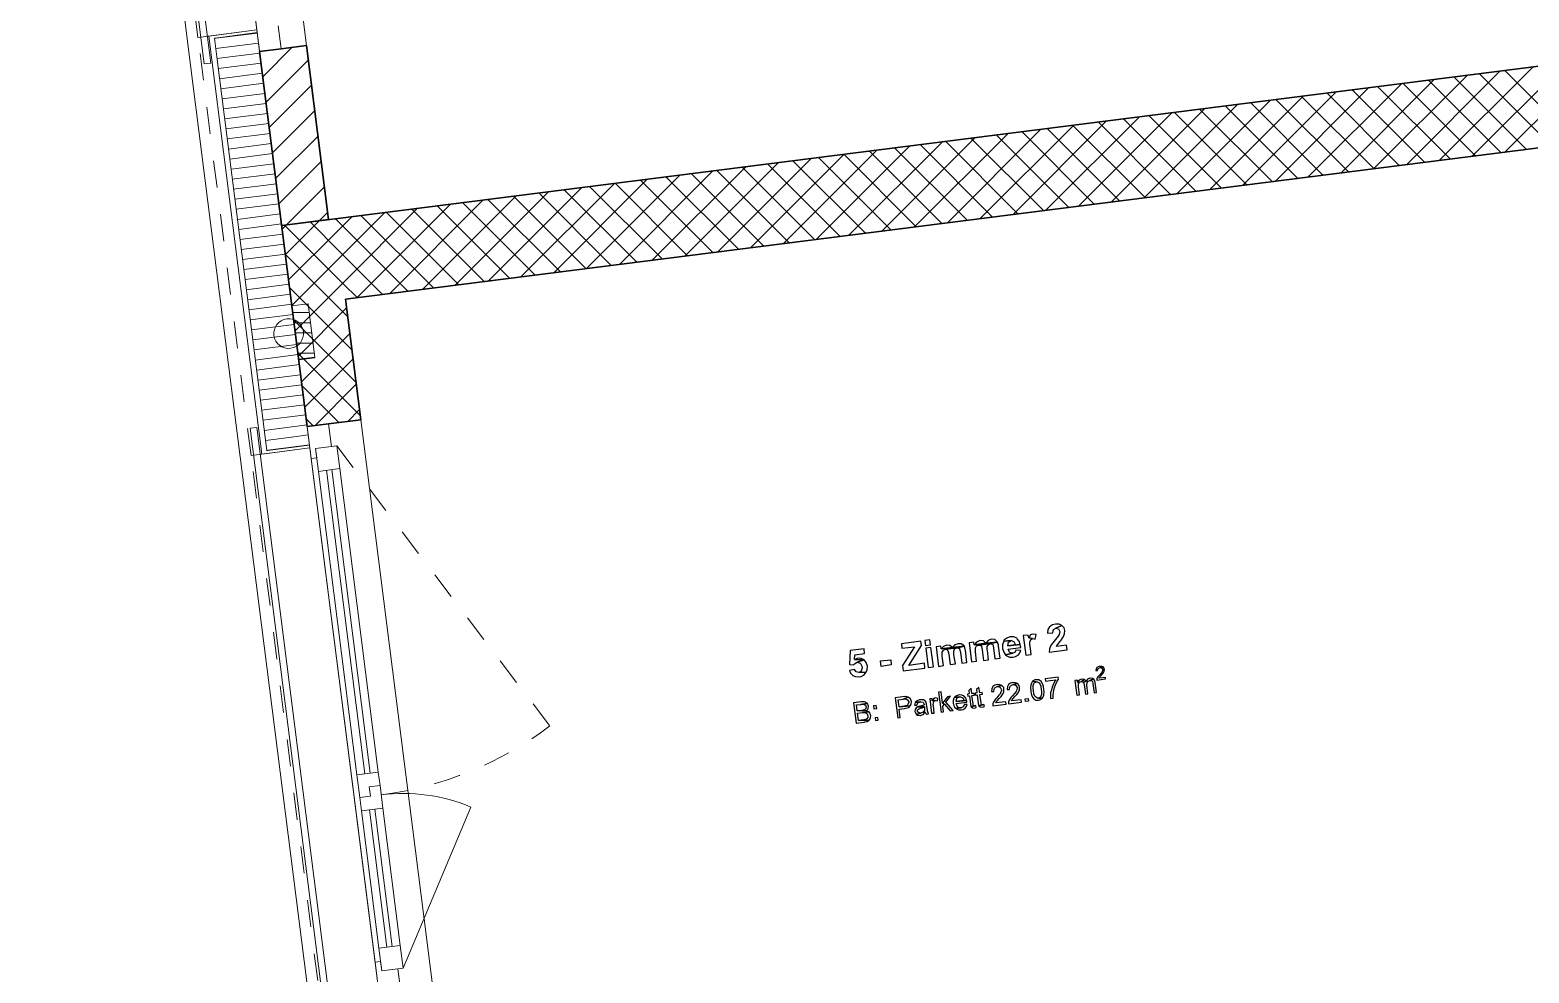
# Model space of a CAD drawing. Header units: metres. Extents: x 2713679.5 to 2713747.3, y 1226017.1 to 1226104.2.
# Drawn here: x 2713720.99 to 2713726.54, y 1226038.91 to 1226042.4 of the extents above; entities that cross this region are included whole.
import ezdxf

# ---------------------------------------------------------------- set-up
doc = ezdxf.new("R2010")
doc.units = ezdxf.units.M
doc.header["$MEASUREMENT"] = 0
doc.linetypes.add('Strich 2_1mm', pattern=[0.15, 0.1, -0.05])
doc.layers.add('plangrafiken', color=251, linetype='Continuous')
doc.layers.add('waende_stuetzen', color=250, linetype='Continuous')
doc.layers.add('texte', color=7, linetype='Continuous', true_color=0x000000)

msp = doc.modelspace()

# ---------------------------------------------------------------- linework, layer by layer
at = {"layer": 'plangrafiken', "color": 7, "linetype": 'Continuous', "lineweight": 13}
for p, q in [((2713721.3649, 1226044.4159), (2713721.6368, 1226042.2731)), ((2713721.6616, 1226042.2763), (2713721.3897, 1226044.4191)), ((2713721.6368, 1226042.2731), (2713721.6616, 1226042.2763)), ((2713721.9654, 1226041.3521), (2713722.0259, 1226041.3521)), ((2713721.9701, 1226041.3146), (2713722.0306, 1226041.3146)), ((2713721.9749, 1226041.2771), (2713722.0354, 1226041.2771)), ((2713721.9796, 1226041.2396), (2713722.0401, 1226041.2396)), ((2713721.9844, 1226041.2021), (2713722.0449, 1226041.2021)), ((2713721.8328, 1226040.9271), (2713721.808, 1226040.924)), ((2713721.808, 1226040.924), (2713722.08, 1226038.7811)), ((2713722.1048, 1226038.7843), (2713721.8328, 1226040.9271))]:
    msp.add_line(p, q, dxfattribs=at)
at = {"layer": 'plangrafiken', "color": 7, "linetype": 'Continuous', "lineweight": 18}
for p, q in [((2713722.0217, 1226041.3845), (2713721.9622, 1226041.377)), ((2713721.9622, 1226041.377), (2713721.9874, 1226041.1786)), ((2713722.0469, 1226041.1861), (2713722.0217, 1226041.3845))]:
    msp.add_line(p, q, dxfattribs=at)
at = {"layer": 'plangrafiken', "color": 7, "linetype": 'Continuous', "lineweight": 35}
msp.add_line((2713722.0469, 1226041.1861), (2713721.9874, 1226041.1786), dxfattribs=at)
at = {"layer": 'plangrafiken', "color": 7, "linetype": 'Continuous', "lineweight": 18}
for start, end in [(97.2326, 277.2326), (277.2326, 97.2326)]:
    msp.add_arc((2713721.95, 1226041.2746), 0.055, start, end, dxfattribs=at)
at = {"layer": 'texte'}
for points in [[(2713724.6879, 1226040.1575), (2713724.6704, 1226040.1563), (2713724.6804, 1226040.0837), (2713724.6992, 1226040.0862), (2713724.6967, 1226040.1087), (2713724.6942, 1226040.1225), (2713724.6942, 1226040.1325), (2713724.6979, 1226040.1413), (2713724.7042, 1226040.145), (2713724.6904, 1226040.1475)], [(2713724.7042, 1226040.1613), (2713724.6967, 1226040.1588), (2713724.6904, 1226040.1475), (2713724.7042, 1226040.145), (2713724.7142, 1226040.1425), (2713724.718, 1226040.1601), (2713724.7167, 1226040.1601)], [(2713724.7893, 1226040.1989), (2713724.778, 1226040.1964), (2713724.768, 1226040.1888), (2713724.768, 1226040.1888), (2713724.7618, 1226040.1788), (2713724.7605, 1226040.1651), (2713724.7793, 1226040.1663), (2713724.7793, 1226040.1663), (2713724.7818, 1226040.1788), (2713724.7906, 1226040.1838), (2713724.8131, 1226040.1939), (2713724.8031, 1226040.1989)], [(2713724.8131, 1226040.1939), (2713724.7906, 1226040.1838), (2713724.8006, 1226040.1813), (2713724.8056, 1226040.1713), (2713724.8031, 1226040.1601), (2713724.7993, 1226040.1538), (2713724.7893, 1226040.1413), (2713724.7843, 1226040.135), (2713724.7755, 1226040.1237), (2713724.7705, 1226040.115), (2713724.768, 1226040.1075), (2713724.7668, 1226040.095), (2713724.8331, 1226040.1037), (2713724.8306, 1226040.1212), (2713724.7931, 1226040.1162), (2713724.7968, 1226040.1225), (2713724.7981, 1226040.1237), (2713724.8068, 1226040.135), (2713724.8106, 1226040.1388), (2713724.8169, 1226040.1488), (2713724.8181, 1226040.15), (2713724.8231, 1226040.1626), (2713724.8231, 1226040.1626), (2713724.8244, 1226040.1751), (2713724.8219, 1226040.1851)], [(2713724.0807, 1226040.1075), (2713724.0294, 1226040.1012), (2713724.0269, 1226040.0486), (2713724.0419, 1226040.0474), (2713724.0457, 1226040.0511), (2713724.0557, 1226040.0574), (2713724.0807, 1226040.0662), (2713724.0457, 1226040.0674), (2713724.0469, 1226040.0849), (2713724.082, 1226040.0899)], [(2713724.2911, 1226040.135), (2713724.2197, 1226040.1263), (2713724.221, 1226040.11), (2713724.2673, 1226040.115), (2713724.2235, 1226040.0449), (2713724.226, 1226040.0261), (2713724.3061, 1226040.0361), (2713724.3048, 1226040.0536), (2713724.2472, 1226040.0461), (2713724.2936, 1226040.12)], [(2713724.3249, 1226040.14), (2713724.3061, 1226040.1375), (2713724.3086, 1226040.12), (2713724.3274, 1226040.1225)], [(2713724.3286, 1226040.1125), (2713724.3098, 1226040.11), (2713724.3186, 1226040.0386), (2713724.3374, 1226040.0411)], [(2713724.3649, 1226040.1175), (2713724.3474, 1226040.115), (2713724.3562, 1226040.0424), (2713724.3749, 1226040.0449), (2713724.3699, 1226040.0799), (2713724.3699, 1226040.0824), (2713724.3699, 1226040.095), (2713724.3749, 1226040.1025), (2713724.3824, 1226040.1062), (2713724.425, 1226040.1112), (2713724.4526, 1226040.1175), (2713724.4087, 1226040.1125), (2713724.3662, 1226040.1075)], [(2713724.3862, 1226040.1212), (2713724.3862, 1226040.1212), (2713724.3749, 1226040.1162), (2713724.3662, 1226040.1075), (2713724.4087, 1226040.1125), (2713724.3987, 1226040.12)], [(2713724.425, 1226040.1112), (2713724.3824, 1226040.1062), (2713724.3875, 1226040.105), (2713724.3912, 1226040.1012), (2713724.3912, 1226040.1012), (2713724.395, 1226040.0874), (2713724.4, 1226040.0486), (2713724.4188, 1226040.0511), (2713724.4137, 1226040.0849), (2713724.4137, 1226040.0874), (2713724.4137, 1226040.1), (2713724.4175, 1226040.1087)], [(2713724.4288, 1226040.1263), (2713724.4175, 1226040.1225), (2713724.4175, 1226040.1225), (2713724.4087, 1226040.1125), (2713724.4526, 1226040.1175), (2713724.4425, 1226040.125), (2713724.4413, 1226040.1263)], [(2713724.4526, 1226040.1175), (2713724.425, 1226040.1112), (2713724.4338, 1226040.1087), (2713724.4338, 1226040.1075), (2713724.4375, 1226040.095), (2713724.4425, 1226040.0536), (2713724.4613, 1226040.0561), (2713724.4563, 1226040.1025), (2713724.4551, 1226040.105)], [(2713724.4876, 1226040.1325), (2713724.4701, 1226040.13), (2713724.4788, 1226040.0586), (2713724.4976, 1226040.0612), (2713724.4939, 1226040.0962), (2713724.4939, 1226040.0987), (2713724.4939, 1226040.1112), (2713724.4976, 1226040.1187), (2713724.5051, 1226040.1212), (2713724.5477, 1226040.1275), (2713724.5752, 1226040.1325), (2713724.5314, 1226040.1288), (2713724.4889, 1226040.1225)], [(2713724.5101, 1226040.1375), (2713724.5089, 1226040.1375), (2713724.4976, 1226040.1325), (2713724.4889, 1226040.1225), (2713724.5314, 1226040.1288), (2713724.5227, 1226040.1363)], [(2713724.5477, 1226040.1275), (2713724.5051, 1226040.1212), (2713724.5114, 1226040.1212), (2713724.5152, 1226040.1162), (2713724.5152, 1226040.1162), (2713724.5177, 1226040.1037), (2713724.5227, 1226040.0637), (2713724.5414, 1226040.0662), (2713724.5377, 1226040.1012), (2713724.5364, 1226040.1037), (2713724.5364, 1226040.1162), (2713724.5414, 1226040.1237)], [(2713724.5515, 1226040.1425), (2713724.5402, 1226040.1375), (2713724.5402, 1226040.1375), (2713724.5314, 1226040.1288), (2713724.5752, 1226040.1325), (2713724.5652, 1226040.1413), (2713724.5652, 1226040.1413)], [(2713724.5752, 1226040.1325), (2713724.5477, 1226040.1275), (2713724.5565, 1226040.1237), (2713724.5577, 1226040.1237), (2713724.5602, 1226040.1112), (2713724.5652, 1226040.0699), (2713724.5853, 1226040.0724), (2713724.579, 1226040.1175), (2713724.579, 1226040.1212)], [(2713724.5978, 1226040.135), (2713724.594, 1226040.1225), (2713724.594, 1226040.1087), (2713724.594, 1226040.1087), (2713724.5978, 1226040.095), (2713724.604, 1226040.0849), (2713724.6316, 1226040.0912), (2713724.6203, 1226040.0937), (2713724.6191, 1226040.095), (2713724.614, 1226040.1062), (2713724.6616, 1226040.1125), (2713724.6591, 1226040.1237), (2713724.6128, 1226040.1187), (2713724.6128, 1226040.1187), (2713724.6153, 1226040.1313), (2713724.6253, 1226040.1375)], [(2713724.6216, 1226040.1513), (2713724.6203, 1226040.1513), (2713724.609, 1226040.1463), (2713724.599, 1226040.1388), (2713724.5978, 1226040.135), (2713724.6253, 1226040.1375), (2713724.6353, 1226040.1338), (2713724.6353, 1226040.1338), (2713724.6416, 1226040.1225), (2713724.6128, 1226040.1187), (2713724.6591, 1226040.1237), (2713724.6554, 1226040.135), (2713724.6479, 1226040.1438), (2713724.6466, 1226040.1463), (2713724.6353, 1226040.1513)], [(2713724.6428, 1226040.1025), (2713724.6391, 1226040.0937), (2713724.6316, 1226040.0912), (2713724.604, 1226040.0849), (2713724.609, 1226040.0812), (2713724.6191, 1226040.0762), (2713724.6328, 1226040.0762), (2713724.6416, 1226040.0787), (2713724.6529, 1226040.0849), (2713724.6566, 1226040.0899), (2713724.6616, 1226040.1012)], [(2713724.0582, 1226040.0724), (2713724.0582, 1226040.0724), (2713724.0457, 1226040.0674), (2713724.0807, 1226040.0662), (2713724.0707, 1226040.0712)], [(2713724.0807, 1226040.0662), (2713724.0557, 1226040.0574), (2713724.067, 1226040.0536), (2713724.0682, 1226040.0524), (2713724.0732, 1226040.0411), (2713724.0732, 1226040.0374), (2713724.0707, 1226040.0248), (2713724.062, 1226040.0198), (2713724.0883, 1226040.0211), (2713724.092, 1226040.0299), (2713724.0933, 1226040.0436), (2713724.0933, 1226040.0436), (2713724.0883, 1226040.0561)], [(2713724.1446, 1226040.0424), (2713724.1421, 1226040.0624), (2713724.1796, 1226040.0662), (2713724.1809, 1226040.0474), (2713724.1446, 1226040.0424)], [(2713724.9533, 1226040.0436), (2713724.9483, 1226040.0411), (2713724.9433, 1226040.0386), (2713724.9408, 1226040.0336), (2713724.9395, 1226040.0274), (2713724.9458, 1226040.0274), (2713724.9458, 1226040.0286), (2713724.9471, 1226040.0349), (2713724.9483, 1226040.0349), (2713724.9546, 1226040.0386), (2713724.9658, 1226040.0411), (2713724.9608, 1226040.0424)], [(2713724.0457, 1226040.0311), (2713724.0269, 1226040.0274), (2713724.0307, 1226040.0173), (2713724.0394, 1226040.0086), (2713724.0494, 1226040.0048), (2713724.0632, 1226040.0036), (2713724.0695, 1226040.0048), (2713724.0807, 1226040.0111), (2713724.0883, 1226040.0211), (2713724.062, 1226040.0198), (2713724.052, 1226040.0223)], [(2713724.7042, 1226039.9873), (2713724.7017, 1226039.9823), (2713724.6979, 1226039.9735), (2713724.6979, 1226039.9723), (2713724.6967, 1226039.9623), (2713724.6979, 1226039.9522), (2713724.6979, 1226039.9485), (2713724.7004, 1226039.9372), (2713724.7042, 1226039.9285), (2713724.7092, 1226039.9222), (2713724.7092, 1226039.9222), (2713724.7167, 1226039.9172), (2713724.7267, 1226039.9172), (2713724.7317, 1226039.9184), (2713724.7405, 1226039.9234), (2713724.7267, 1226039.9247), (2713724.723, 1226039.9247), (2713724.7155, 1226039.9297), (2713724.7129, 1226039.9322), (2713724.7092, 1226039.941), (2713724.7079, 1226039.9535), (2713724.7067, 1226039.961), (2713724.7067, 1226039.971), (2713724.7092, 1226039.9785), (2713724.7104, 1226039.981), (2713724.718, 1226039.9848)], [(2713724.718, 1226039.9923), (2713724.7129, 1226039.9923), (2713724.7042, 1226039.9873), (2713724.718, 1226039.9848), (2713724.7217, 1226039.9848), (2713724.7292, 1226039.981), (2713724.7317, 1226039.9773), (2713724.7355, 1226039.9685), (2713724.7367, 1226039.9572), (2713724.738, 1226039.9497), (2713724.738, 1226039.9385), (2713724.7355, 1226039.9322), (2713724.7342, 1226039.9285), (2713724.7267, 1226039.9247), (2713724.7405, 1226039.9234), (2713724.743, 1226039.9272), (2713724.7468, 1226039.936), (2713724.7468, 1226039.9372), (2713724.748, 1226039.9472), (2713724.7468, 1226039.9572), (2713724.7455, 1226039.9673), (2713724.743, 1226039.9748), (2713724.7417, 1226039.9773), (2713724.7367, 1226039.986), (2713724.7367, 1226039.986), (2713724.728, 1226039.9923), (2713724.728, 1226039.9923)], [(2713724.7993, 1226040.0023), (2713724.7518, 1226039.9961), (2713724.753, 1226039.9873), (2713724.7893, 1226039.9923), (2713724.7881, 1226039.9885), (2713724.7831, 1226039.9798), (2713724.7793, 1226039.971), (2713724.7768, 1226039.9648), (2713724.7743, 1226039.9547), (2713724.7718, 1226039.946), (2713724.7718, 1226039.9435), (2713724.7718, 1226039.9322), (2713724.7718, 1226039.9234), (2713724.7806, 1226039.9247), (2713724.7806, 1226039.9259), (2713724.7806, 1226039.936), (2713724.7818, 1226039.946), (2713724.7831, 1226039.9535), (2713724.7856, 1226039.9635), (2713724.7893, 1226039.9735), (2713724.7918, 1226039.9785), (2713724.7956, 1226039.9873), (2713724.8006, 1226039.9948)], [(2713724.8707, 1226039.991), (2713724.8619, 1226039.9898), (2713724.8682, 1226039.936), (2713724.8782, 1226039.9372), (2713724.8744, 1226039.9648), (2713724.8744, 1226039.9673), (2713724.8744, 1226039.9773), (2713724.8782, 1226039.9835), (2713724.8707, 1226039.9835)], [(2713724.8857, 1226039.9948), (2713724.8857, 1226039.9948), (2713724.8769, 1226039.991), (2713724.8707, 1226039.9835), (2713724.8782, 1226039.9835), (2713724.8857, 1226039.986), (2713724.897, 1226039.9936), (2713724.8957, 1226039.9936)], [(2713724.897, 1226039.9936), (2713724.8857, 1226039.986), (2713724.8932, 1226039.9835), (2713724.9032, 1226039.9873)], [(2713724.9183, 1226039.9986), (2713724.917, 1226039.9986), (2713724.9082, 1226039.9948), (2713724.9032, 1226039.9873), (2713724.8932, 1226039.9835), (2713724.8957, 1226039.9748), (2713724.9007, 1226039.9397), (2713724.9095, 1226039.941), (2713724.9057, 1226039.9723), (2713724.9057, 1226039.976), (2713724.9082, 1226039.9848), (2713724.9082, 1226039.986), (2713724.917, 1226039.9898), (2713724.9308, 1226039.9961), (2713724.9283, 1226039.9973)], [(2713724.9308, 1226039.9961), (2713724.917, 1226039.9898), (2713724.9233, 1226039.9898), (2713724.927, 1226039.986), (2713724.9283, 1226039.9785), (2713724.9333, 1226039.9447), (2713724.942, 1226039.946), (2713724.937, 1226039.9823), (2713724.9358, 1226039.9885)], [(2713724.9658, 1226040.0411), (2713724.9546, 1226040.0386), (2713724.9546, 1226040.0386), (2713724.9608, 1226040.0361), (2713724.9608, 1226040.0361), (2713724.9646, 1226040.0311), (2713724.9646, 1226040.0299), (2713724.9621, 1226040.0236), (2713724.9621, 1226040.0223), (2713724.9583, 1226040.0173), (2713724.9533, 1226040.0111), (2713724.9496, 1226040.0073), (2713724.9458, 1226040.0023), (2713724.9458, 1226040.0023), (2713724.9433, 1226039.9961), (2713724.9433, 1226039.991), (2713724.9746, 1226039.9961), (2713724.9746, 1226040.0011), (2713724.9508, 1226039.9986), (2713724.9521, 1226040.0023), (2713724.9533, 1226040.0036), (2713724.9583, 1226040.0086), (2713724.9633, 1226040.0148), (2713724.9671, 1226040.0186), (2713724.9671, 1226040.0198), (2713724.9696, 1226040.0248), (2713724.9708, 1226040.0311), (2713724.9696, 1226040.0361)], [(2713724.3662, 1226039.9485), (2713724.3562, 1226039.9472), (2713724.3662, 1226039.8721), (2713724.3749, 1226039.8734), (2713724.3724, 1226039.8947), (2713724.3787, 1226039.9022), (2713724.3712, 1226039.9059)], [(2713724.4012, 1226039.9322), (2713724.39, 1226039.9297), (2713724.3712, 1226039.9059), (2713724.3787, 1226039.9022), (2713724.4, 1226039.8771), (2713724.4112, 1226039.8784), (2713724.3837, 1226039.9097)], [(2713724.4325, 1226039.9372), (2713724.4325, 1226039.9372), (2713724.4225, 1226039.9335), (2713724.4163, 1226039.9272), (2713724.4338, 1226039.9297), (2713724.4375, 1226039.9297), (2713724.4463, 1226039.9259), (2713724.4463, 1226039.9247), (2713724.4513, 1226039.9159), (2713724.4213, 1226039.9122), (2713724.4601, 1226039.9159), (2713724.4576, 1226039.9247), (2713724.4513, 1226039.9322), (2713724.4513, 1226039.9322), (2713724.4425, 1226039.936)], [(2713724.4776, 1226039.961), (2713724.4688, 1226039.9535), (2713724.4701, 1226039.941), (2713724.4638, 1226039.9397), (2713724.4651, 1226039.9322), (2713724.4713, 1226039.9335), (2713724.4751, 1226039.9022), (2713724.4751, 1226039.9009), (2713724.4776, 1226039.8921), (2713724.4901, 1226039.8959), (2713724.4876, 1226039.8959), (2713724.4851, 1226039.8984), (2713724.4851, 1226039.9034), (2713724.4801, 1226039.9347), (2713724.4901, 1226039.936), (2713724.4889, 1226039.9422), (2713724.4801, 1226039.9422)], [(2713724.5064, 1226039.9635), (2713724.4976, 1226039.9572), (2713724.4989, 1226039.9447), (2713724.4926, 1226039.9435), (2713724.4939, 1226039.936), (2713724.5001, 1226039.9372), (2713724.5039, 1226039.9059), (2713724.5039, 1226039.9047), (2713724.5064, 1226039.8959), (2713724.5189, 1226039.8997), (2713724.5164, 1226039.8997), (2713724.5139, 1226039.9022), (2713724.5139, 1226039.9072), (2713724.5089, 1226039.9385), (2713724.5189, 1226039.9397), (2713724.5177, 1226039.946), (2713724.5089, 1226039.9447)], [(2713724.574, 1226039.9748), (2713724.5652, 1226039.9723), (2713724.5577, 1226039.9673), (2713724.554, 1226039.9597), (2713724.5527, 1226039.9497), (2713724.5615, 1226039.9497), (2713724.5615, 1226039.9522), (2713724.564, 1226039.961), (2713724.5652, 1226039.9623), (2713724.574, 1226039.9673), (2713724.5915, 1226039.971), (2713724.584, 1226039.9735)], [(2713724.5915, 1226039.971), (2713724.574, 1226039.9673), (2713724.5752, 1226039.9673), (2713724.5853, 1226039.9648), (2713724.5853, 1226039.9648), (2713724.5903, 1226039.956), (2713724.5903, 1226039.9535), (2713724.5865, 1226039.9447), (2713724.5865, 1226039.9422), (2713724.5802, 1226039.936), (2713724.5727, 1226039.9259), (2713724.5677, 1226039.9209), (2713724.5627, 1226039.9134), (2713724.5615, 1226039.9122), (2713724.5577, 1226039.9034), (2713724.5577, 1226039.8959), (2713724.6065, 1226039.9022), (2713724.6053, 1226039.9109), (2713724.569, 1226039.9072), (2713724.5715, 1226039.9122), (2713724.574, 1226039.9147), (2713724.5815, 1226039.9234), (2713724.589, 1226039.931), (2713724.594, 1226039.9385), (2713724.594, 1226039.9385), (2713724.599, 1226039.9472), (2713724.599, 1226039.9572), (2713724.5978, 1226039.9635)], [(2713724.6316, 1226039.9823), (2713724.6228, 1226039.9798), (2713724.6153, 1226039.9748), (2713724.6115, 1226039.9673), (2713724.6103, 1226039.9572), (2713724.6191, 1226039.9572), (2713724.6191, 1226039.9597), (2713724.6216, 1226039.9685), (2713724.6228, 1226039.9698), (2713724.6316, 1226039.9748), (2713724.6491, 1226039.9785), (2713724.6416, 1226039.981)], [(2713724.6491, 1226039.9785), (2713724.6316, 1226039.9748), (2713724.6328, 1226039.9748), (2713724.6428, 1226039.9723), (2713724.6428, 1226039.971), (2713724.6479, 1226039.9635), (2713724.6479, 1226039.961), (2713724.6453, 1226039.9522), (2713724.6441, 1226039.9497), (2713724.6391, 1226039.9435), (2713724.6303, 1226039.9335), (2713724.6253, 1226039.9285), (2713724.6203, 1226039.9209), (2713724.6191, 1226039.9197), (2713724.6153, 1226039.9109), (2713724.6153, 1226039.9034), (2713724.6641, 1226039.9097), (2713724.6629, 1226039.9184), (2713724.6266, 1226039.9147), (2713724.6291, 1226039.9197), (2713724.6316, 1226039.9222), (2713724.6391, 1226039.931), (2713724.6466, 1226039.9385), (2713724.6516, 1226039.9447), (2713724.6516, 1226039.946), (2713724.6566, 1226039.9547), (2713724.6566, 1226039.9648), (2713724.6554, 1226039.971)], [(2713724.0707, 1226039.9109), (2713724.0419, 1226039.9072), (2713724.052, 1226039.8321), (2713724.0807, 1226039.8358), (2713724.0832, 1226039.8371), (2713724.092, 1226039.8383), (2713724.0995, 1226039.8433), (2713724.0607, 1226039.8421), (2713724.057, 1226039.8684), (2713724.0745, 1226039.8709), (2713724.0983, 1226039.8734), (2713724.0895, 1226039.8771), (2713724.0895, 1226039.8784), (2713724.0557, 1226039.8771), (2713724.0532, 1226039.8997), (2713724.0682, 1226039.9009), (2713724.092, 1226039.9047), (2713724.0845, 1226039.9097), (2713724.0807, 1226039.9109)], [(2713724.092, 1226039.9047), (2713724.0682, 1226039.9009), (2713724.0707, 1226039.9009), (2713724.0795, 1226039.9022), (2713724.0858, 1226039.8984), (2713724.0883, 1226039.8921), (2713724.087, 1226039.8859), (2713724.082, 1226039.8809), (2713724.072, 1226039.8784), (2713724.0557, 1226039.8771), (2713724.0895, 1226039.8784), (2713724.0958, 1226039.8846), (2713724.097, 1226039.8947), (2713724.097, 1226039.8947), (2713724.0933, 1226039.9047)], [(2713724.1258, 1226039.8972), (2713724.1158, 1226039.8959), (2713724.117, 1226039.8846), (2713724.1283, 1226039.8859)], [(2713724.2235, 1226039.9297), (2713724.1959, 1226039.9259), (2713724.2059, 1226039.8521), (2713724.2147, 1226039.8533), (2713724.2109, 1226039.8834), (2713724.231, 1226039.8859), (2713724.236, 1226039.8871), (2713724.246, 1226039.8896), (2713724.251, 1226039.8959), (2713724.2109, 1226039.8921), (2713724.2072, 1226039.9184), (2713724.226, 1226039.9209), (2713724.2447, 1226039.9285), (2713724.2447, 1226039.9285), (2713724.236, 1226039.931), (2713724.2347, 1226039.931)], [(2713724.2447, 1226039.9285), (2713724.226, 1226039.9209), (2713724.2347, 1226039.9222), (2713724.2422, 1226039.9184), (2713724.246, 1226039.9109), (2713724.246, 1226039.9084), (2713724.2422, 1226039.8997), (2713724.2397, 1226039.8972), (2713724.2297, 1226039.8947), (2713724.2109, 1226039.8921), (2713724.251, 1226039.8959), (2713724.2548, 1226039.9022), (2713724.256, 1226039.9122), (2713724.256, 1226039.9122), (2713724.2523, 1226039.9222)], [(2713724.2698, 1226039.9084), (2713724.2673, 1226039.8984), (2713724.276, 1226039.8984), (2713724.2798, 1226039.9072), (2713724.2798, 1226039.9072), (2713724.2886, 1226039.9109)], [(2713724.2798, 1226039.8921), (2713724.2735, 1226039.8884), (2713724.2698, 1226039.8821), (2713724.2685, 1226039.8746), (2713724.2698, 1226039.8721), (2713724.2748, 1226039.8646), (2713724.2898, 1226039.8684), (2713724.2823, 1226039.8709), (2713724.2785, 1226039.8759), (2713724.2785, 1226039.8809), (2713724.2823, 1226039.8834), (2713724.2898, 1226039.8871), (2713724.2961, 1226039.8884), (2713724.3048, 1226039.8921)], [(2713724.2898, 1226039.9184), (2713724.2861, 1226039.9184), (2713724.2773, 1226039.9147), (2713724.2773, 1226039.9147), (2713724.2698, 1226039.9084), (2713724.2698, 1226039.9084), (2713724.2886, 1226039.9109), (2713724.2911, 1226039.9109), (2713724.2998, 1226039.9097), (2713724.3036, 1226039.9022), (2713724.3036, 1226039.8997), (2713724.2986, 1226039.8972), (2713724.2873, 1226039.8947), (2713724.2798, 1226039.8921), (2713724.3048, 1226039.8921), (2713724.3048, 1226039.8884), (2713724.3048, 1226039.8796), (2713724.2998, 1226039.8721), (2713724.3073, 1226039.8721), (2713724.3111, 1226039.8659), (2713724.3199, 1226039.8671), (2713724.3174, 1226039.8734), (2713724.3161, 1226039.8771), (2713724.3148, 1226039.8884), (2713724.3123, 1226039.9009), (2713724.3111, 1226039.9097), (2713724.3073, 1226039.9147), (2713724.3011, 1226039.9184), (2713724.2998, 1226039.9184)], [(2713724.3324, 1226039.9234), (2713724.3249, 1226039.9222), (2713724.3311, 1226039.8684), (2713724.3399, 1226039.8696), (2713724.3374, 1226039.8972), (2713724.3361, 1226039.8984), (2713724.3374, 1226039.9084), (2713724.3399, 1226039.9134), (2713724.3449, 1226039.9159), (2713724.3336, 1226039.9147)], [(2713724.3436, 1226039.9259), (2713724.3386, 1226039.9234), (2713724.3336, 1226039.9147), (2713724.3449, 1226039.9159), (2713724.3524, 1226039.9147), (2713724.3537, 1226039.9234), (2713724.3537, 1226039.9234)], [(2713724.4163, 1226039.9272), (2713724.4137, 1226039.9247), (2713724.4112, 1226039.9159), (2713724.4112, 1226039.9047), (2713724.4125, 1226039.9022), (2713724.415, 1226039.8921), (2713724.4213, 1226039.8859), (2713724.44, 1226039.8884), (2713724.4363, 1226039.8884), (2713724.4275, 1226039.8909), (2713724.425, 1226039.8947), (2713724.4213, 1226039.9047), (2713724.4613, 1226039.9097), (2713724.4613, 1226039.9122), (2713724.4601, 1226039.9159), (2713724.4213, 1226039.9122), (2713724.4213, 1226039.9147), (2713724.4238, 1226039.9234), (2713724.425, 1226039.9259), (2713724.4338, 1226039.9297)], [(2713724.4526, 1226039.9009), (2713724.4526, 1226039.9009), (2713724.4475, 1226039.8921), (2713724.44, 1226039.8884), (2713724.4213, 1226039.8859), (2713724.4225, 1226039.8846), (2713724.43, 1226039.8809), (2713724.4413, 1226039.8809), (2713724.4475, 1226039.8821), (2713724.4551, 1226039.8871), (2713724.4588, 1226039.8921), (2713724.4626, 1226039.9009)], [(2713724.4951, 1226039.8972), (2713724.4901, 1226039.8959), (2713724.4776, 1226039.8921), (2713724.4826, 1226039.8884), (2713724.4901, 1226039.8871), (2713724.4964, 1226039.8896)], [(2713724.5239, 1226039.9009), (2713724.5189, 1226039.8997), (2713724.5064, 1226039.8959), (2713724.5114, 1226039.8921), (2713724.5189, 1226039.8909), (2713724.5264, 1226039.8934)], [(2713724.6791, 1226039.9122), (2713724.6779, 1226039.9222), (2713724.6879, 1226039.9234), (2713724.6892, 1226039.9134), (2713724.6791, 1226039.9122)], [(2713724.0983, 1226039.8734), (2713724.0745, 1226039.8709), (2713724.0757, 1226039.8709), (2713724.0858, 1226039.8709), (2713724.092, 1226039.8671), (2713724.0945, 1226039.8596), (2713724.0945, 1226039.8533), (2713724.0908, 1226039.8483), (2713724.0858, 1226039.8458), (2713724.0795, 1226039.8446), (2713724.0607, 1226039.8421), (2713724.0995, 1226039.8433), (2713724.1045, 1226039.8508), (2713724.1045, 1226039.8508), (2713724.1058, 1226039.8608), (2713724.1045, 1226039.8634), (2713724.1008, 1226039.8721)], [(2713724.1321, 1226039.8533), (2713724.1221, 1226039.8521), (2713724.1233, 1226039.8421), (2713724.1333, 1226039.8433)], [(2713724.2998, 1226039.8721), (2713724.2898, 1226039.8684), (2713724.2748, 1226039.8646), (2713724.2785, 1226039.8621), (2713724.2886, 1226039.8608), (2713724.2898, 1226039.8608), (2713724.2986, 1226039.8646), (2713724.2998, 1226039.8646), (2713724.3073, 1226039.8721)]]:
    msp.add_lwpolyline(points, close=True, dxfattribs=at)
at = {"layer": 'waende_stuetzen', "color": 7, "linetype": 'Continuous', "lineweight": 18}
for p, q in [((2713722.0189, 1226040.9306), (2713720.9922, 1226049.0207)), ((2713721.6341, 1226042.3736), (2713721.8325, 1226042.3988)), ((2713721.654, 1226042.3761), (2713721.6738, 1226042.3786)), ((2713721.654, 1226042.3761), (2713721.8504, 1226040.8285)), ((2713721.8325, 1226042.3988), (2713721.6738, 1226042.3786)), ((2713721.8338, 1226042.3889), (2713721.6776, 1226042.369)), ((2713721.8325, 1226042.3988), (2713721.8426, 1226042.3194)), ((2713721.8325, 1226042.3988), (2713721.8338, 1226042.3889)), ((2713721.8338, 1226042.3889), (2713721.8426, 1226042.3194)), ((2713721.6143, 1226042.3711), (2713721.6341, 1226042.3736)), ((2713721.6776, 1226042.369), (2713721.6751, 1226042.3687)), ((2713721.6751, 1226042.3687), (2713721.6839, 1226042.2993)), ((2713722.858, 1226034.3186), (2713721.8426, 1226042.3194)), ((2713721.6839, 1226042.2993), (2713721.8601, 1226040.9104)), ((2713722.0289, 1226040.8512), (2713722.0189, 1226040.9306)), ((2713722.0277, 1226040.8611), (2713722.0189, 1226040.9306)), ((2713721.8601, 1226040.9104), (2713721.869, 1226040.841)), ((2713721.8107, 1226040.8235), (2713721.8305, 1226040.826)), ((2713721.8305, 1226040.826), (2713722.0289, 1226040.8512)), ((2713721.8504, 1226040.8285), (2713721.8702, 1226040.831)), ((2713721.8714, 1226040.8413), (2713721.869, 1226040.841)), ((2713721.8702, 1226040.831), (2713722.0289, 1226040.8512)), ((2713721.8714, 1226040.8413), (2713722.0277, 1226040.8611)), ((2713722.0289, 1226040.8512), (2713722.0277, 1226040.8611))]:
    msp.add_line(p, q, dxfattribs=at)
at = {"layer": 'waende_stuetzen', "color": 7, "linetype": 'Continuous', "lineweight": 13}
for p, q in [((2713722.0162, 1226042.3414), (2713721.7493, 1226044.4446)), ((2713721.5746, 1226042.366), (2713721.3279, 1226044.3104)), ((2713721.8275, 1226042.4385), (2713721.8426, 1226042.3194)), ((2713722.0289, 1226040.8512), (2713721.8325, 1226042.3988)), ((2713721.922, 1226042.3295), (2713721.9113, 1226042.4138)), ((2713721.771, 1226040.8185), (2713721.5746, 1226042.366)), ((2713722.034, 1226040.8115), (2713722.0189, 1226040.9306)), ((2713722.0982, 1226040.9406), (2713722.1089, 1226040.8563)), ((2713722.2173, 1226040.9557), (2713722.4842, 1226038.8526)), ((2713722.2757, 1226038.9068), (2713722.0289, 1226040.8512)), ((2713722.0494, 1226040.8487), (2713722.1288, 1226040.8588)), ((2713722.1089, 1226040.8563), (2713722.0494, 1226040.8487)), ((2713722.0494, 1226040.8487), (2713722.0538, 1226040.814)), ((2713722.0601, 1226040.7644), (2713722.0494, 1226040.8487)), ((2713722.1288, 1226040.8588), (2713722.1395, 1226040.7745)), ((2713722.0178, 1226038.8741), (2713721.771, 1226040.8185)), ((2713722.0538, 1226040.814), (2713722.034, 1226040.8115)), ((2713722.2707, 1226038.9465), (2713722.034, 1226040.8115)), ((2713722.1395, 1226040.7745), (2713722.0601, 1226040.7644)), ((2713722.2027, 1226039.6409), (2713722.0601, 1226040.7644)), ((2713722.2325, 1226039.6447), (2713722.0899, 1226040.7682)), ((2713722.1097, 1226040.7707), (2713722.2523, 1226039.6472)), ((2713722.1395, 1226040.7745), (2713722.2821, 1226039.651)), ((2713722.2027, 1226039.6409), (2713722.2821, 1226039.651)), ((2713722.2134, 1226039.5566), (2713722.2027, 1226039.6409)), ((2713722.2487, 1226039.5964), (2713722.2884, 1226039.6014)), ((2713722.2821, 1226039.651), (2713722.2884, 1226039.6014)), ((2713722.2884, 1226039.6014), (2713722.2991, 1226039.5171)), ((2713722.2531, 1226039.5616), (2713722.2134, 1226039.5566)), ((2713722.2197, 1226039.507), (2713722.2134, 1226039.5566)), ((2713722.2531, 1226039.5616), (2713722.2487, 1226039.5964)), ((2713722.2991, 1226039.5171), (2713722.2197, 1226039.507)), ((2713722.2842, 1226038.9986), (2713722.2197, 1226039.507)), ((2713722.314, 1226039.0024), (2713722.2495, 1226039.5108)), ((2713722.2693, 1226039.5133), (2713722.3338, 1226039.0049)), ((2713722.2991, 1226039.5171), (2713722.3636, 1226039.0087)), ((2713722.3743, 1226038.9243), (2713722.6249, 1226039.5214)), ((2713722.2842, 1226038.9986), (2713722.3636, 1226039.0087)), ((2713722.2949, 1226038.9143), (2713722.2842, 1226038.9986)), ((2713722.3636, 1226039.0087), (2713722.3743, 1226038.9243)), ((2713722.2707, 1226038.9465), (2713722.2905, 1226038.949)), ((2713722.2858, 1226038.8274), (2713722.2707, 1226038.9465)), ((2713722.2905, 1226038.949), (2713722.2949, 1226038.9143)), ((2713722.4822, 1226037.2798), (2713722.2757, 1226038.9068)), ((2713722.3743, 1226038.9243), (2713722.2949, 1226038.9143)), ((2713722.2949, 1226038.9143), (2713722.3544, 1226038.9218)), ((2713722.3544, 1226038.9218), (2713722.3651, 1226038.8375))]:
    msp.add_line(p, q, dxfattribs=at)
at = {"layer": 'waende_stuetzen', "color": 7, "linetype": 'Strich 2_1mm', "lineweight": 13}
for p, q in [((2713721.6143, 1226042.3711), (2713721.3675, 1226044.3155)), ((2713721.8107, 1226040.8235), (2713721.6143, 1226042.3711)), ((2713722.0575, 1226038.8791), (2713721.8107, 1226040.8235)), ((2713722.1288, 1226040.8588), (2713722.9169, 1226039.8218))]:
    msp.add_line(p, q, dxfattribs=at)
at = {"layer": 'waende_stuetzen', "color": 7, "linetype": 'Continuous', "lineweight": 35}
for p, q in [((2713734.3895, 1226043.2565), (2713722.1229, 1226041.6998)), ((2713722.1606, 1226041.4022), (2713734.4272, 1226042.9589)), ((2713721.8426, 1226042.3194), (2713721.922, 1226042.3295)), ((2713722.0189, 1226040.9306), (2713721.8426, 1226042.3194)), ((2713721.922, 1226042.3295), (2713722.0162, 1226042.3414)), ((2713722.0981, 1226041.6966), (2713722.0162, 1226042.3414)), ((2713721.9244, 1226041.6746), (2713722.1229, 1226041.6998)), ((2713721.9244, 1226041.6746), (2713722.0981, 1226041.6966)), ((2713722.2173, 1226040.9557), (2713722.1606, 1226041.4022)), ((2713722.0189, 1226040.9306), (2713722.0982, 1226040.9406)), ((2713722.0982, 1226040.9406), (2713722.2173, 1226040.9557))]:
    msp.add_line(p, q, dxfattribs=at)
at = {"layer": 'waende_stuetzen', "color": 18, "linetype": 'Continuous', "lineweight": 0, "true_color": 0x000000}
for p, q in [((2713721.6813, 1226042.3679), (2713721.834, 1226042.3873)), ((2713721.6753, 1226042.3672), (2713721.6813, 1226042.3679)), ((2713721.68, 1226042.33), (2713721.7697, 1226042.3413)), ((2713721.7697, 1226042.3413), (2713721.8387, 1226042.3501)), ((2713721.8545, 1226042.2259), (2713721.9633, 1226042.3347)), ((2713721.6847, 1226042.2928), (2713721.8434, 1226042.3129)), ((2713721.6894, 1226042.2556), (2713721.8482, 1226042.2757)), ((2713721.8664, 1226042.1318), (2713722.023, 1226042.2884)), ((2713726.2117, 1226041.9163), (2713726.5581, 1226042.2626)), ((2713726.3332, 1226041.9317), (2713726.6795, 1226042.278)), ((2713726.4547, 1226041.9471), (2713726.801, 1226042.2935)), ((2713721.6942, 1226042.2184), (2713721.8529, 1226042.2385)), ((2713725.8472, 1226041.87), (2713726.1936, 1226042.2164)), ((2713725.9687, 1226041.8854), (2713726.3151, 1226042.2318)), ((2713726.0902, 1226041.9008), (2713726.4366, 1226042.2472)), ((2713726.439, 1226041.9451), (2713726.1706, 1226042.2135)), ((2713726.5331, 1226041.9571), (2713726.2648, 1226042.2254)), ((2713726.6272, 1226041.969), (2713726.3589, 1226042.2373)), ((2713726.7213, 1226041.9809), (2713726.453, 1226042.2493)), ((2713721.6989, 1226042.1811), (2713721.8576, 1226042.2013)), ((2713721.7036, 1226042.1439), (2713721.8623, 1226042.1641)), ((2713721.8784, 1226042.0377), (2713722.0349, 1226042.1942)), ((2713725.3613, 1226041.8083), (2713725.7077, 1226042.1547)), ((2713725.4828, 1226041.8238), (2713725.8292, 1226042.1701)), ((2713725.6043, 1226041.8392), (2713725.9506, 1226042.1855)), ((2713725.9684, 1226041.8854), (2713725.7, 1226042.1537)), ((2713725.7258, 1226041.8546), (2713726.0721, 1226042.201)), ((2713726.0625, 1226041.8973), (2713725.7941, 1226042.1657)), ((2713726.1566, 1226041.9093), (2713725.8883, 1226042.1776)), ((2713726.2507, 1226041.9212), (2713725.9824, 1226042.1896)), ((2713726.3449, 1226041.9332), (2713726.0765, 1226042.2015)), ((2713721.7083, 1226042.1067), (2713721.867, 1226042.1269)), ((2713721.8903, 1226041.9436), (2713722.0468, 1226042.1001)), ((2713724.9969, 1226041.7621), (2713725.3432, 1226042.1085)), ((2713725.1184, 1226041.7775), (2713725.4647, 1226042.1239)), ((2713725.2398, 1226041.7929), (2713725.5862, 1226042.1393)), ((2713725.5919, 1226041.8376), (2713725.3235, 1226042.106)), ((2713725.686, 1226041.8495), (2713725.4177, 1226042.1179)), ((2713725.7801, 1226041.8615), (2713725.5118, 1226042.1298)), ((2713725.8743, 1226041.8734), (2713725.6059, 1226042.1418)), ((2713721.713, 1226042.0695), (2713721.8718, 1226042.0897)), ((2713721.7178, 1226042.0323), (2713721.8765, 1226042.0525)), ((2713724.5109, 1226041.7004), (2713724.8573, 1226042.0468)), ((2713724.6324, 1226041.7158), (2713724.9788, 1226042.0622)), ((2713724.7539, 1226041.7313), (2713725.1003, 1226042.0776)), ((2713725.1213, 1226041.7779), (2713724.8529, 1226042.0462)), ((2713724.8754, 1226041.7467), (2713725.2217, 1226042.093)), ((2713725.2154, 1226041.7898), (2713724.9471, 1226042.0582)), ((2713725.3095, 1226041.8018), (2713725.0412, 1226042.0701)), ((2713725.4036, 1226041.8137), (2713725.1353, 1226042.0821)), ((2713725.4978, 1226041.8257), (2713725.2294, 1226042.094)), ((2713721.7225, 1226041.9951), (2713721.8812, 1226042.0153)), ((2713721.9023, 1226041.8495), (2713722.0588, 1226042.006)), ((2713724.025, 1226041.6388), (2713724.3714, 1226041.9851)), ((2713724.1465, 1226041.6542), (2713724.4928, 1226042.0005)), ((2713724.268, 1226041.6696), (2713724.6143, 1226042.016)), ((2713724.6507, 1226041.7182), (2713724.3823, 1226041.9865)), ((2713724.3895, 1226041.685), (2713724.7358, 1226042.0314)), ((2713724.7448, 1226041.7301), (2713724.4764, 1226041.9985)), ((2713724.8389, 1226041.742), (2713724.5706, 1226042.0104)), ((2713724.933, 1226041.754), (2713724.6647, 1226042.0223)), ((2713725.0272, 1226041.7659), (2713724.7588, 1226042.0343)), ((2713721.7272, 1226041.9579), (2713721.8859, 1226041.9781)), ((2713721.7319, 1226041.9207), (2713721.8907, 1226041.9409)), ((2713723.6606, 1226041.5925), (2713724.0069, 1226041.9389)), ((2713723.782, 1226041.6079), (2713724.1284, 1226041.9543)), ((2713723.9035, 1226041.6233), (2713724.2499, 1226041.9697)), ((2713724.2742, 1226041.6704), (2713724.0058, 1226041.9387)), ((2713724.3683, 1226041.6823), (2713724.1, 1226041.9507)), ((2713724.4624, 1226041.6943), (2713724.1941, 1226041.9626)), ((2713724.5566, 1226041.7062), (2713724.2882, 1226041.9746)), ((2713721.7366, 1226041.8835), (2713721.8954, 1226041.9037)), ((2713721.9142, 1226041.7553), (2713722.0707, 1226041.9119)), ((2713723.1746, 1226041.5308), (2713723.521, 1226041.8772)), ((2713723.2961, 1226041.5463), (2713723.6425, 1226041.8926)), ((2713723.4176, 1226041.5617), (2713723.7639, 1226041.908)), ((2713723.8036, 1226041.6107), (2713723.5352, 1226041.879)), ((2713723.5391, 1226041.5771), (2713723.8854, 1226041.9234)), ((2713723.8977, 1226041.6226), (2713723.6294, 1226041.891)), ((2713723.9918, 1226041.6345), (2713723.7235, 1226041.9029)), ((2713724.086, 1226041.6465), (2713723.8176, 1226041.9148)), ((2713724.1801, 1226041.6584), (2713723.9117, 1226041.9268)), ((2713721.7414, 1226041.8463), (2713721.9001, 1226041.8665)), ((2713721.7461, 1226041.8091), (2713721.9048, 1226041.8293)), ((2713722.8102, 1226041.4846), (2713723.1565, 1226041.8309)), ((2713722.9317, 1226041.5), (2713723.278, 1226041.8464)), ((2713723.0531, 1226041.5154), (2713723.3995, 1226041.8618)), ((2713723.333, 1226041.5509), (2713723.0646, 1226041.8193)), ((2713723.4271, 1226041.5629), (2713723.1588, 1226041.8312)), ((2713723.5212, 1226041.5748), (2713723.2529, 1226041.8432)), ((2713723.6153, 1226041.5868), (2713723.347, 1226041.8551)), ((2713723.7095, 1226041.5987), (2713723.4411, 1226041.8671)), ((2713721.7508, 1226041.7719), (2713721.9095, 1226041.7921)), ((2713721.9417, 1226041.6768), (2713722.0827, 1226041.8178)), ((2713722.3242, 1226041.4229), (2713722.6706, 1226041.7693)), ((2713722.4457, 1226041.4383), (2713722.7921, 1226041.7847)), ((2713722.5672, 1226041.4537), (2713722.9136, 1226041.8001)), ((2713722.9565, 1226041.5032), (2713722.6881, 1226041.7715)), ((2713722.6887, 1226041.4692), (2713723.0351, 1226041.8155)), ((2713723.0506, 1226041.5151), (2713722.7823, 1226041.7834)), ((2713723.1447, 1226041.527), (2713722.8764, 1226041.7954)), ((2713723.2389, 1226041.539), (2713722.9705, 1226041.8073)), ((2713721.7555, 1226041.7347), (2713721.9143, 1226041.7549)), ((2713721.7603, 1226041.6975), (2713721.919, 1226041.7177)), ((2713722.0632, 1226041.6922), (2713722.0946, 1226041.7236)), ((2713722.1289, 1226041.6519), (2713722.1847, 1226041.7076)), ((2713722.1409, 1226041.5578), (2713722.3062, 1226041.723)), ((2713722.1528, 1226041.4636), (2713722.4276, 1226041.7384)), ((2713722.2028, 1226041.4075), (2713722.5491, 1226041.7539)), ((2713722.4859, 1226041.4434), (2713722.2175, 1226041.7118)), ((2713722.58, 1226041.4554), (2713722.3117, 1226041.7237)), ((2713722.6741, 1226041.4673), (2713722.4058, 1226041.7357)), ((2713722.7683, 1226041.4793), (2713722.4999, 1226041.7476)), ((2713722.8624, 1226041.4912), (2713722.594, 1226041.7596)), ((2713721.765, 1226041.6603), (2713721.9237, 1226041.6805)), ((2713721.9261, 1226041.6612), (2713721.9417, 1226041.6768)), ((2713722.1536, 1226041.4575), (2713721.9352, 1226041.6759)), ((2713721.9381, 1226041.5671), (2713722.0632, 1226041.6922)), ((2713722.1382, 1226041.579), (2713722.0293, 1226041.6879)), ((2713722.3918, 1226041.4315), (2713722.1234, 1226041.6998)), ((2713721.7697, 1226041.6231), (2713721.9284, 1226041.6433)), ((2713721.7744, 1226041.5859), (2713721.9331, 1226041.6061)), ((2713721.95, 1226041.473), (2713722.1289, 1226041.6519)), ((2713721.7791, 1226041.5487), (2713721.9379, 1226041.5689)), ((2713722.169, 1226041.336), (2713721.9381, 1226041.5669)), ((2713721.962, 1226041.3789), (2713722.1409, 1226041.5578)), ((2713722.2976, 1226041.4195), (2713722.1382, 1226041.579)), ((2713721.7839, 1226041.5115), (2713721.9426, 1226041.5317)), ((2713721.7886, 1226041.4743), (2713721.9473, 1226041.4945)), ((2713721.7933, 1226041.4371), (2713721.952, 1226041.4573)), ((2713722.1844, 1226041.2146), (2713721.9535, 1226041.4455)), ((2713721.9739, 1226041.2847), (2713722.1528, 1226041.4636)), ((2713722.2035, 1226041.4076), (2713722.1536, 1226041.4575)), ((2713721.798, 1226041.3999), (2713721.9567, 1226041.4201)), ((2713721.8027, 1226041.3627), (2713721.9615, 1226041.3829)), ((2713721.8075, 1226041.3255), (2713721.9662, 1226041.3457)), ((2713722.1999, 1226041.0931), (2713721.9689, 1226041.324)), ((2713721.9859, 1226041.1906), (2713722.1648, 1226041.3695)), ((2713721.8122, 1226041.2883), (2713721.9709, 1226041.3085)), ((2713721.8169, 1226041.2511), (2713721.9756, 1226041.2713)), ((2713721.9978, 1226041.0965), (2713722.1767, 1226041.2754)), ((2713721.8216, 1226041.2139), (2713721.9804, 1226041.2341)), ((2713721.8263, 1226041.1767), (2713721.9851, 1226041.1968)), ((2713721.8311, 1226041.1395), (2713721.9898, 1226041.1596)), ((2713722.2153, 1226040.9716), (2713721.9844, 1226041.2025)), ((2713722.0098, 1226041.0024), (2713722.1887, 1226041.1813)), ((2713721.8358, 1226041.1023), (2713721.9945, 1226041.1224)), ((2713721.8405, 1226041.0651), (2713721.9992, 1226041.0852)), ((2713721.8452, 1226041.0279), (2713722.004, 1226041.048)), ((2713722.1354, 1226040.9453), (2713721.9998, 1226041.081)), ((2713722.0477, 1226040.9342), (2713722.2006, 1226041.0871)), ((2713721.85, 1226040.9907), (2713722.0087, 1226041.0108)), ((2713722.1691, 1226040.9496), (2713722.2125, 1226040.993)), ((2713721.8547, 1226040.9535), (2713722.0134, 1226040.9736)), ((2713721.8594, 1226040.9163), (2713722.0181, 1226040.9364)), ((2713722.0413, 1226040.9334), (2713722.0152, 1226040.9595)), ((2713721.8641, 1226040.8791), (2713721.9524, 1226040.8903)), ((2713721.9524, 1226040.8903), (2713722.0228, 1226040.8992)), ((2713721.8688, 1226040.8419), (2713721.8734, 1226040.8425)), ((2713721.8734, 1226040.8425), (2713722.0276, 1226040.862))]:
    msp.add_line(p, q, dxfattribs=at)
at = {"layer": 'waende_stuetzen', "color": 7, "linetype": 'Strich 2_1mm', "lineweight": 13}
msp.add_arc((2713722.1288, 1226040.8588), 1.3025, 277.2326, 307.2326, dxfattribs=at)
at = {"layer": 'waende_stuetzen', "color": 7, "linetype": 'Continuous', "lineweight": 13}
msp.add_arc((2713722.3743, 1226038.9243), 0.6475, 67.2326, 97.2326, dxfattribs=at)

doc.saveas('drawing.dxf')
